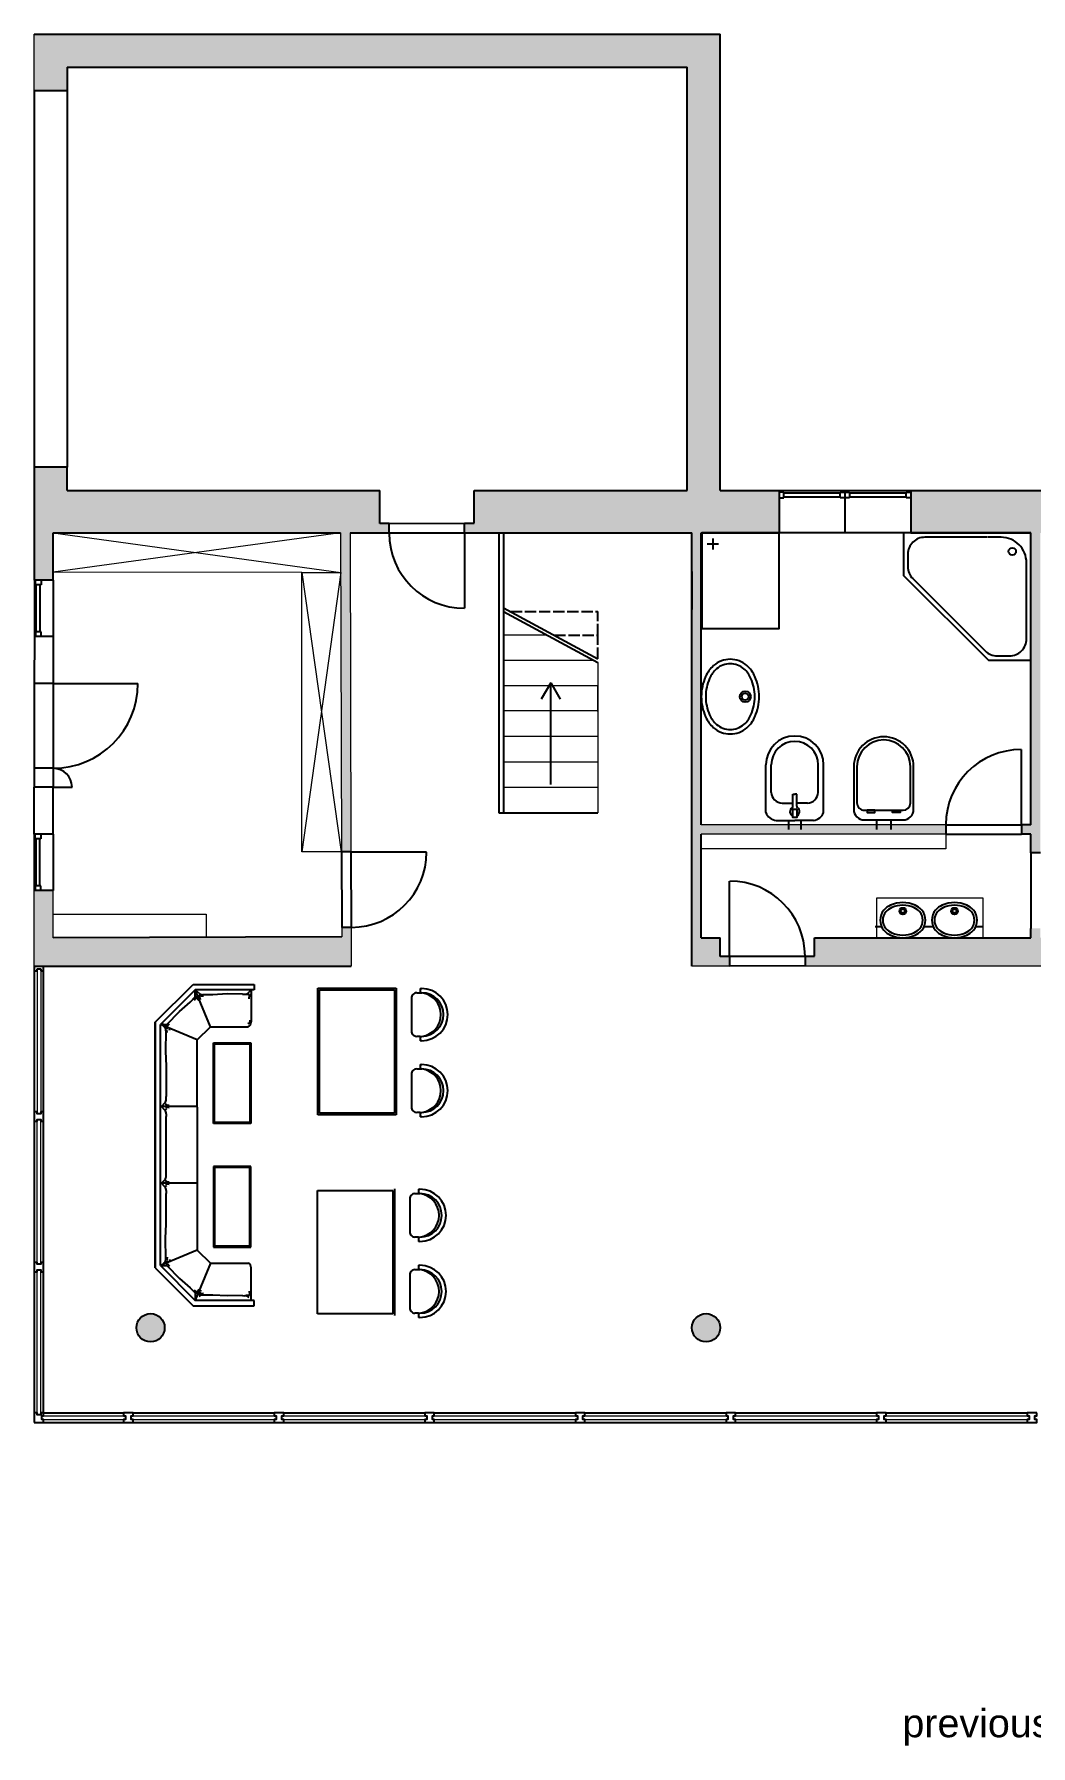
# Model space of a CAD drawing. Header units: millimetres. Extents: x 1227 to 5452, y 1361 to 9588.
# Drawn here: x 1343 to 2402, y 5718 to 7537 of the extents above; entities that cross this region are included whole.
import ezdxf

# ---------------------------------------------------------------- set-up
doc = ezdxf.new("R2010")
doc.units = ezdxf.units.MM
doc.linetypes.add('ACAD_ISO02W100', pattern=[15, 12, -3])
doc.layers.add('0-construction line', color=1, linetype='Continuous', lineweight=0)
doc.layers.add('L2_VISTA', color=2, linetype='Continuous', lineweight=25)
for name, color, linetype in [('furnitures', 3, 'Continuous'), ('glass', 4, 'Continuous'), ('infissi', 8, 'Continuous'), ('linee a vista', 5, 'Continuous'), ('sectioned walls', 7, 'Continuous')]:
    doc.layers.add(name, color=color, linetype=linetype)
doc.styles.get("Standard").update_dxf_attribs({"font": 'arial.ttf'})

# ---------------------------------------------------------------- blocks, each defined once
blk = doc.blocks.new('K10-13')
blk.add_lwpolyline([(0, 0), (1400, 0), (1400, 467), (467, 1400), (0, 1400)], close=True)
for points in [[(481, 47), (1167, 47, 0.414214), (1353, 233), (1353, 370, 0.198912), (1299, 502), (502, 1299, 0.198912), (370, 1353), (233, 1353, 0.414214), (47, 1167), (47, 327, 0.414214), (327, 47)], [(327, 47), (471, 47, 0.414214)]]:
    blk.add_lwpolyline(points, format="xyb")
blk.add_circle((203, 203), 40.4)

msp = doc.modelspace()

# ---------------------------------------------------------------- hatches: boundary and pattern name
at = {"layer": 'sectioned walls'}
h = msp.add_hatch(color=256, dxfattribs=at)
h.dxf.hatch_style = 1
h.paths.add_polyline_path([(2071.818, 7537.058), (1343.091, 7537.058), (1343.091, 7477.058), (1378.091, 7477.058), (1378.091, 7502.058), (2036.818, 7502.058), (2036.818, 7052.102), (1810.337, 7052.102), (1810.337, 7017.381), (1800.337, 7017.381), (1800.368, 7007.102), (1841.82, 7007.102), (2041.818, 7007.102), (2041.823, 6546.988), (2081.829, 6546.989), (2081.797, 6557.266), (2071.829, 6557.267), (2071.83, 6577.03), (2051.823, 6577.03), (2051.823, 6687.03), (2311.594, 6687.025), (2311.625, 6697.025), (2051.823, 6697.03), (2051.823, 7007.102), (2134.359, 7007.101), (2134.359, 7052.101), (2071.818, 7052.102)])
h.paths.add_polyline_path([(1710.109, 7052.102), (1378.091, 7052.102), (1378.091, 7077.102), (1343.257, 7077.101), (1343.257, 6957.095), (1363.305, 6957.095), (1363.354, 7007.102), (1668.626, 7007.102), (1669.66, 6668.28), (1679.593, 6668.31), (1678.626, 7007.102), (1720.14, 7007.102), (1720.109, 7017.136), (1710.109, 7017.136)], flags=17)
h.paths.add_polyline_path([(1679.822, 6588.083), (1669.904, 6588.053), (1669.935, 6578.053), (1363.094, 6577.086), (1363.125, 6627.069), (1343.094, 6627.069), (1343.095, 6546.962), (1679.939, 6546.962)])
h.paths.add_polyline_path([(2461.818, 7052.102), (2461.818, 7052.102), (2274.359, 7052.102), (2274.359, 7007.102), (2401.818, 7007.102), (2401.821, 6697.023), (2391.853, 6697.023), (2391.853, 6687.023), (2401.822, 6687.023), (2401.823, 6667.279), (2411.825, 6667.249), (2411.818, 7007.102), (2461.818, 7007.101)])
h.paths.add_polyline_path([(2959.354, 6577.008), (2621.823, 6577.02), (2621.818, 7007.102), (3290.952, 7007.102), (3290.952, 6969.575), (3310.952, 6969.575), (3310.952, 7052.102), (2561.818, 7052.102), (2561.818, 7007.102), (2611.818, 7007.102), (2611.823, 6577.02), (2411.823, 6577.02), (2411.857, 6587.02), (2401.823, 6587.02), (2401.823, 6577.02), (2172.026, 6577.027), (2172.025, 6557.495), (2162.025, 6557.495), (2162.057, 6546.99), (2959.353, 6547)])
h.paths.add_polyline_path([(3310.952, 6829.575), (3290.952, 6829.575), (3290.952, 6754.522), (3310.952, 6754.522)])
h.paths.add_polyline_path([(3310.952, 6614.522), (3290.952, 6614.522), (3290.952, 6576.995), (3222.163, 6576.998), (3222.163, 6547.003), (3290.952, 6547.004), (3290.952, 6062.104), (3310.952, 6062.104)])
h = msp.add_hatch(color=256, dxfattribs=at)
h.dxf.hatch_style = 1
h.paths.add_polyline_path([(3252.148, 6162.172, 1), (3222.148, 6162.172, 1)])
h.paths.add_polyline_path([(2631.983, 6162.389, 1), (2661.983, 6162.389, 1)])
h.paths.add_polyline_path([(2071.818, 6162.6, 1), (2041.818, 6162.6, 1)])
h.paths.add_polyline_path([(1481.653, 6162.6, 1), (1451.653, 6162.6, 1)])

# ---------------------------------------------------------------- linework, layer by layer
for p, q in [((1343.091, 7537.058), (2071.818, 7537.058)), ((2071.818, 7052.102), (2071.818, 7537.058)), ((1378.091, 7502.058), (2036.818, 7502.058)), ((2036.818, 7052.102), (2036.818, 7502.058)), ((1378.091, 7052.102), (1710.109, 7052.102)), ((1810.337, 7052.102), (2036.818, 7052.102)), ((1363.354, 7007.102), (1668.626, 7007.102)), ((1678.626, 7007.102), (1720.14, 7007.102)), ((1800.368, 7007.102), (1841.82, 7007.102)), ((1836.82, 7007.102), (1836.82, 6709.767)), ((1841.82, 7007.102), (1841.82, 6709.767)), ((1841.82, 7007.102), (2041.825, 7007.102)), ((2041.823, 6546.988), (2041.818, 7007.102)), ((2041.976, 6925.707), (2041.825, 7007.102)), ((2051.823, 7007.102), (2134.359, 7007.101)), ((2051.823, 6697.03), (2051.823, 7007.102)), ((2401.821, 6697.023), (2401.818, 7007.102)), ((1836.82, 6709.767), (1841.82, 6709.767)), ((2401.821, 6697.023), (2391.853, 6697.023)), ((2051.823, 6577.03), (2051.823, 6687.03)), ((2401.822, 6687.023), (2391.853, 6687.023)), ((2401.823, 6667.279), (2401.822, 6687.023)), ((2401.823, 6577.02), (2401.823, 6587.02)), ((1669.935, 6578.053), (1363.094, 6577.086)), ((2051.823, 6577.03), (2071.83, 6577.03)), ((2071.829, 6557.267), (2071.83, 6577.03)), ((2172.025, 6557.495), (2172.026, 6577.027)), ((2172.026, 6577.027), (2401.823, 6577.02)), ((1343.095, 6546.962), (1679.939, 6546.962)), ((2081.797, 6557.266), (2071.829, 6557.267)), ((2162.025, 6557.495), (2172.025, 6557.495))]:
    msp.add_line(p, q)
at = {"layer": '0-construction line', "color": 0, "lineweight": 0}
for p, q in [((1343.091, 7477.058), (1343.091, 7537.058)), ((2311.625, 6697.025), (2051.823, 6697.03)), ((2311.594, 6687.025), (2051.823, 6687.03)), ((1343.095, 6546.962), (1343.094, 6627.069)), ((1363.094, 6577.056), (1363.125, 6627.069)), ((2959.353, 6547), (2041.823, 6546.988))]:
    msp.add_line(p, q, dxfattribs=at)
at = {"layer": 'furnitures', "lineweight": 9}
for p, q in [((1668.626, 7007.102), (1363.313, 6965.357)), ((1363.354, 7007.102), (1668.755, 6965.061)), ((1627.242, 6965.102), (1363.313, 6965.357)), ((1627.242, 6668.28), (1627.242, 6965.102)), ((1627.242, 6965.102), (1669.143, 6668.28)), ((1627.242, 6965.102), (1668.755, 6965.061)), ((1668.755, 6965.061), (1627.242, 6668.28)), ((2311.594, 6687.023), (2311.594, 6671.44)), ((1669.66, 6668.28), (1627.242, 6668.28)), ((2311.594, 6671.44), (2051.823, 6671.44)), ((1363.109, 6602.062), (1525.804, 6602.062)), ((1525.804, 6602.062), (1525.881, 6577.599)), ((2237.795, 6619.135), (2237.793, 6577.025)), ((2351.416, 6619.135), (2237.795, 6619.135)), ((2351.416, 6577.022), (2351.416, 6619.135))]:
    msp.add_line(p, q, dxfattribs=at)
at = {"layer": 'furnitures'}
for p, q in [((2069.964, 6995.327), (2058.19, 6995.327)), ((2064.077, 7001.214), (2064.077, 6989.44)), ((2236.545, 6589.124), (2243.148, 6589.124)), ((2288.63, 6589.124), (2298.036, 6589.124)), ((2343.518, 6589.124), (2350.122, 6589.124))]:
    msp.add_line(p, q, dxfattribs=at)
at = {"layer": 'furnitures', "ltscale": 0.5}
for p, q in [((2120.447, 6709.932), (2120.447, 6760.675)), ((2126.191, 6731.493), (2126.191, 6760.675)), ((2176.008, 6731.493), (2176.008, 6760.675)), ((2181.751, 6709.932), (2181.751, 6760.675)), ((2149.078, 6716.684), (2149.078, 6729.537)), ((2149.078, 6729.537), (2151.099, 6729.537)), ((2153.12, 6729.537), (2151.099, 6729.537)), ((2153.12, 6716.684), (2153.12, 6729.537)), ((2137.68, 6720.154), (2149.078, 6720.154)), ((2164.519, 6720.154), (2153.12, 6720.154)), ((2131.179, 6701.672), (2151.099, 6701.672)), ((2144.522, 6701.672), (2144.522, 6691.897)), ((2171.02, 6701.672), (2151.099, 6701.672)), ((2157.677, 6701.672), (2157.677, 6691.897)), ((2238.022, 6702.148), (2238.022, 6691.897)), ((2253.16, 6702.151), (2253.165, 6691.901))]:
    msp.add_line(p, q, dxfattribs=at)
at = {"layer": 'furnitures', "color": 3}
for p, q in [((1471.618, 6487.18), (1511.853, 6527.415)), ((1514.21, 6521.725), (1477.308, 6484.823)), ((1508.685, 6508.752), (1514.038, 6514.104)), ((1511.853, 6527.415), (1576.884, 6527.415)), ((1512.982, 6510.752), (1514.76, 6512.708)), ((1514.038, 6514.104), (1514.21, 6521.725)), ((1518.071, 6518.035), (1514.21, 6521.725)), ((1576.884, 6521.725), (1514.21, 6521.725)), ((1530.475, 6482.458), (1514.21, 6521.725)), ((1514.76, 6512.708), (1515.472, 6515.195)), ((1516.714, 6511.82), (1516.004, 6514.663)), ((1517.868, 6510.31), (1516.714, 6511.82)), ((1520.197, 6514.96), (1517.934, 6516.216)), ((1519.443, 6512.95), (1517.934, 6515.462)), ((1519.694, 6511.067), (1519.443, 6512.95)), ((1522.837, 6514.834), (1520.197, 6514.96)), ((1532.98, 6516.458), (1522.002, 6516.458)), ((1548.118, 6517.348), (1532.98, 6516.458)), ((1564.48, 6516.967), (1548.118, 6517.348)), ((1564.48, 6516.967), (1566.836, 6517.046)), ((1571.269, 6516.702), (1568.252, 6516.828)), ((1573.549, 6521.804), (1571.379, 6519.14)), ((1571.614, 6512.07), (1571.74, 6515.838)), ((1572.997, 6516.843), (1571.74, 6515.838)), ((1573.586, 6521.725), (1573.586, 6487.585)), ((1576.884, 6527.415), (1576.884, 6521.725)), ((1644.323, 6523.468), (1727.527, 6523.468)), ((1644.323, 6389.021), (1644.323, 6523.468)), ((1645.987, 6521.804), (1725.862, 6521.804)), ((1645.987, 6390.685), (1645.987, 6521.804)), ((1725.862, 6521.804), (1725.862, 6390.685)), ((1727.527, 6523.468), (1727.527, 6389.021)), ((1743.861, 6512.916), (1743.861, 6477.785)), ((1749.408, 6518.463), (1754.747, 6518.463)), ((1753.105, 6523.085), (1753.105, 6518.644)), ((1753.105, 6523.085), (1754.747, 6523.085)), ((1484.128, 6484.823), (1497.351, 6498.676)), ((1497.351, 6498.676), (1508.685, 6508.752)), ((1471.618, 6226.247), (1471.618, 6487.18)), ((1516.364, 6468.646), (1477.308, 6484.823)), ((1477.308, 6228.92), (1477.308, 6484.823)), ((1477.939, 6485.455), (1484.128, 6484.823)), ((1478.161, 6484.823), (1480.954, 6482.547)), ((1482.408, 6482.487), (1481.075, 6483.463)), ((1485.161, 6479.911), (1482.408, 6482.487)), ((1483.049, 6478.004), (1482.539, 6456.058)), ((1483.03, 6483.109), (1484.629, 6483.287)), ((1484.199, 6476.197), (1484.073, 6478.836)), ((1484.629, 6483.287), (1486.673, 6485.509)), ((1487.967, 6479.339), (1486.083, 6479.59)), ((1530.475, 6482.458), (1570.364, 6482.458)), ((1570.168, 6485.742), (1572.023, 6486.664)), ((1572.023, 6486.664), (1572.525, 6489.553)), ((1482.539, 6456.058), (1483.428, 6440.919)), ((1516.364, 6397.107), (1516.364, 6468.646)), ((1533.434, 6465.388), (1573.264, 6465.388)), ((1533.434, 6379.632), (1533.434, 6465.388)), ((1534.572, 6464.25), (1572.126, 6464.25)), ((1534.572, 6380.77), (1534.572, 6464.25)), ((1572.126, 6464.25), (1572.126, 6380.77)), ((1573.264, 6465.388), (1573.264, 6379.632)), ((1753.105, 6472.238), (1749.408, 6472.238)), ((1753.105, 6472.238), (1754.747, 6472.238)), ((1753.105, 6472.079), (1753.105, 6467.616)), ((1754.747, 6467.616), (1753.105, 6467.616)), ((1483.428, 6440.919), (1483.428, 6408.324)), ((1753.105, 6442.276), (1753.105, 6437.835)), ((1753.105, 6442.276), (1754.747, 6442.276)), ((1743.861, 6432.107), (1743.861, 6396.976)), ((1749.408, 6437.654), (1754.747, 6437.654)), ((1481.852, 6401.52), (1478.161, 6397.659)), ((1483.428, 6405.451), (1483.428, 6408.324)), ((1516.364, 6397.659), (1477.308, 6397.659)), ((1481.852, 6393.798), (1478.161, 6397.659)), ((1482.566, 6399.6), (1483.571, 6400.857)), ((1486.334, 6398.845), (1482.566, 6398.72)), ((1486.334, 6396.472), (1482.566, 6396.598)), ((1482.566, 6395.718), (1483.571, 6394.461)), ((1483.428, 6389.866), (1483.428, 6386.993)), ((1483.428, 6323.878), (1483.428, 6386.993)), ((1516.364, 6397.107), (1516.364, 6316.637)), ((1727.527, 6389.021), (1644.323, 6389.021)), ((1725.862, 6390.685), (1645.987, 6390.685)), ((1753.105, 6391.429), (1749.408, 6391.429)), ((1753.105, 6391.429), (1754.747, 6391.429)), ((1753.105, 6391.27), (1753.105, 6386.807)), ((1754.747, 6386.807), (1753.105, 6386.807)), ((1573.264, 6379.632), (1533.434, 6379.632)), ((1572.126, 6380.77), (1534.572, 6380.77)), ((1573.264, 6334.112), (1533.434, 6334.112)), ((1533.434, 6334.112), (1533.434, 6248.356)), ((1572.126, 6332.974), (1534.572, 6332.974)), ((1534.572, 6332.974), (1534.572, 6249.494)), ((1572.126, 6249.494), (1572.126, 6332.974)), ((1573.264, 6248.356), (1573.264, 6334.112)), ((1516.364, 6316.085), (1477.308, 6316.085)), ((1481.852, 6319.946), (1478.161, 6316.085)), ((1481.852, 6312.224), (1478.161, 6316.085)), ((1482.566, 6318.026), (1483.571, 6319.283)), ((1486.334, 6317.272), (1482.566, 6317.146)), ((1486.334, 6314.898), (1482.566, 6315.024)), ((1482.566, 6314.144), (1483.571, 6312.887)), ((1483.428, 6323.878), (1483.428, 6326.751)), ((1516.364, 6316.637), (1516.364, 6245.098)), ((1483.428, 6308.293), (1483.428, 6305.419)), ((1483.428, 6272.825), (1483.428, 6305.419)), ((1644.138, 6308.513), (1724.013, 6308.513)), ((1644.138, 6177.395), (1644.138, 6308.513)), ((1724.013, 6308.513), (1724.013, 6177.395)), ((1725.678, 6310.177), (1725.678, 6175.731)), ((1742.012, 6299.626), (1742.012, 6264.495)), ((1747.559, 6305.173), (1752.898, 6305.173)), ((1751.257, 6309.795), (1751.257, 6305.354)), ((1751.257, 6309.795), (1752.898, 6309.795)), ((1482.539, 6257.686), (1483.428, 6272.825)), ((1483.049, 6235.74), (1482.539, 6257.686)), ((1751.257, 6258.948), (1747.559, 6258.948)), ((1751.257, 6258.948), (1752.898, 6258.948)), ((1751.257, 6258.789), (1751.257, 6254.326)), ((1516.364, 6245.098), (1477.308, 6228.92)), ((1533.434, 6248.356), (1573.264, 6248.356)), ((1534.572, 6249.494), (1572.126, 6249.494)), ((1752.898, 6254.326), (1751.257, 6254.326)), ((1471.618, 6226.247), (1511.853, 6186.013)), ((1477.308, 6228.604), (1514.21, 6191.703)), ((1477.939, 6228.289), (1484.128, 6228.921)), ((1478.161, 6228.92), (1480.954, 6231.197)), ((1482.408, 6231.257), (1481.075, 6230.28)), ((1485.161, 6233.832), (1482.408, 6231.257)), ((1483.03, 6230.635), (1484.629, 6230.457)), ((1484.199, 6237.547), (1484.073, 6234.908)), ((1484.128, 6228.921), (1497.351, 6215.068)), ((1484.629, 6230.457), (1486.673, 6228.235)), ((1487.967, 6234.405), (1486.083, 6234.153)), ((1530.475, 6231.286), (1514.21, 6192.019)), ((1530.475, 6231.286), (1570.364, 6231.286)), ((1573.586, 6192.019), (1573.586, 6226.159)), ((1747.559, 6224.364), (1752.898, 6224.364)), ((1751.257, 6228.986), (1751.257, 6224.545)), ((1751.257, 6228.986), (1752.898, 6228.986)), ((1497.351, 6215.068), (1508.685, 6204.992)), ((1508.685, 6204.992), (1514.038, 6199.64)), ((1512.982, 6202.992), (1514.76, 6201.036)), ((1516.714, 6201.924), (1516.004, 6199.081)), ((1517.868, 6203.434), (1516.714, 6201.924)), ((1519.694, 6202.677), (1519.443, 6200.794)), ((1571.614, 6201.673), (1571.74, 6197.906)), ((1742.012, 6218.817), (1742.012, 6183.686)), ((1514.038, 6199.64), (1514.21, 6192.019)), ((1576.884, 6191.703), (1514.21, 6191.703)), ((1514.76, 6201.036), (1515.472, 6198.548)), ((1519.443, 6200.794), (1517.934, 6198.282)), ((1520.197, 6198.784), (1517.934, 6197.528)), ((1522.837, 6198.91), (1520.197, 6198.784)), ((1532.98, 6197.286), (1522.002, 6197.286)), ((1548.118, 6196.396), (1532.98, 6197.286)), ((1564.48, 6196.776), (1548.118, 6196.396)), ((1564.48, 6196.776), (1566.836, 6196.698)), ((1571.269, 6197.041), (1568.252, 6196.916)), ((1572.997, 6196.901), (1571.74, 6197.906)), ((1576.884, 6186.013), (1576.884, 6191.703)), ((1724.013, 6177.395), (1644.138, 6177.395)), ((1751.257, 6178.139), (1747.559, 6178.139)), ((1751.257, 6178.139), (1752.898, 6178.139)), ((1751.257, 6177.98), (1751.257, 6173.517)), ((1752.898, 6173.517), (1751.257, 6173.517))]:
    msp.add_line(p, q, dxfattribs=at)
at = {"layer": 'furnitures', "color": 3, "linetype": 'Continuous'}
for p, q in [((1471.618, 6487.18), (1511.853, 6527.415)), ((1471.618, 6487.18), (1471.618, 6226.247)), ((1471.618, 6226.247), (1511.853, 6186.013)), ((1511.853, 6186.013), (1576.884, 6186.013))]:
    msp.add_line(p, q, dxfattribs=at)
at = {"layer": 'furnitures'}
msp.add_lwpolyline([(2052.303, 6905.666), (2134.369, 6905.666), (2134.369, 7007.101), (2052.303, 7007.101)], close=True, dxfattribs=at)
at = {"layer": 'furnitures', "ltscale": 0.5}
for points in [[(2266.169, 6702.148, 0.41421356), (2277.364, 6713.342), (2277.364, 6758.77, 1), (2213.823, 6758.77), (2213.823, 6713.544, 0.42006988), (2225.037, 6702.148)], [(2266.169, 6712.483, 0.41421356), (2273.996, 6720.31), (2273.996, 6758.77, 1), (2217.19, 6758.77), (2217.19, 6720.479, 0.42122012), (2225.034, 6712.483)]]:
    msp.add_lwpolyline(points, format="xyb", close=True, dxfattribs=at)
for points in [[(2153.12, 6713.568), (2153.12, 6704.926), (2149.078, 6704.926), (2149.078, 6713.568)], [(2228.138, 6712.483), (2228.138, 6710.129), (2236.136, 6710.129), (2236.136, 6712.483)], [(2263.068, 6712.483), (2263.068, 6710.129), (2255.071, 6710.129), (2255.071, 6712.483)]]:
    msp.add_lwpolyline(points, close=True, dxfattribs=at)
at = {"layer": 'furnitures', "color": 3, "flags": 128}
for points in [[(1516.364, 6468.646), (1530.475, 6482.458)], [(1516.364, 6245.098), (1530.475, 6231.286)]]:
    msp.add_lwpolyline(points, dxfattribs=at)
at = {"layer": 'furnitures'}
for centre, radius in [((2098.498, 6833.201), 5.834), ((2098.498, 6833.201), 3.578), ((2265.889, 6605.417), 3.549), ((2265.889, 6605.417), 2.177), ((2320.777, 6605.417), 3.549), ((2320.777, 6605.417), 2.177)]:
    msp.add_circle(centre, radius, dxfattribs=at)
for centre, radius, start, end in [((2087.06, 6840.963), 33.606, 131.19561, 156.274766), ((2087.06, 6840.963), 28.939, 131.19561, 156.274766), ((2082.551, 6846.114), 26.761, 90, 131.19561), ((2082.551, 6846.114), 22.093, 90, 131.19561), ((2082.551, 6846.114), 26.761, 48.80439, 90), ((2082.551, 6846.114), 22.093, 48.80439, 90), ((2078.042, 6840.963), 28.939, 23.725234, 48.80439), ((2078.042, 6840.963), 33.606, 23.725234, 48.80439), ((2104.722, 6833.201), 52.899, 156.274766, 180), ((2104.722, 6833.201), 48.231, 156.274766, 180), ((2060.38, 6833.201), 48.231, 0, 23.725234), ((2060.38, 6833.201), 52.899, 0, 23.725234), ((2104.722, 6833.201), 52.899, 180, 203.725234), ((2104.722, 6833.201), 48.231, 180, 203.725234), ((2060.38, 6833.201), 48.231, 336.274766, 0), ((2060.38, 6833.201), 52.899, 336.274766, 0), ((2087.06, 6825.438), 33.606, 203.725234, 228.80439), ((2087.06, 6825.438), 28.939, 203.725234, 228.80439), ((2082.551, 6820.287), 22.093, 228.80439, 270), ((2082.551, 6820.287), 22.093, 270, 311.19561), ((2078.042, 6825.438), 28.939, 311.19561, 336.274766), ((2078.042, 6825.438), 33.606, 311.19561, 336.274766), ((2082.551, 6820.287), 26.761, 228.80439, 270), ((2082.551, 6820.287), 26.761, 270, 311.19561), ((2258.033, 6595.716), 16.279, 138.80439, 180), ((2258.033, 6595.716), 13.44, 138.80439, 180), ((2261.167, 6592.973), 20.444, 113.725234, 138.80439), ((2261.167, 6592.973), 17.604, 113.725234, 138.80439), ((2265.889, 6582.228), 32.18, 90, 113.725234), ((2265.889, 6582.228), 29.341, 90, 113.725234), ((2265.889, 6582.228), 32.18, 66.274766, 90), ((2265.889, 6582.228), 29.341, 66.274766, 90), ((2270.611, 6592.973), 17.604, 41.19561, 66.274766), ((2270.611, 6592.973), 20.444, 41.19561, 66.274766), ((2273.745, 6595.716), 13.44, 0, 41.19561), ((2273.745, 6595.716), 16.279, 0, 41.19561), ((2312.922, 6595.716), 16.279, 138.80439, 180), ((2312.922, 6595.716), 13.44, 138.80439, 180), ((2316.055, 6592.973), 20.444, 113.725234, 138.80439), ((2316.055, 6592.973), 17.604, 113.725234, 138.80439), ((2320.777, 6582.228), 32.18, 90, 113.725234), ((2320.777, 6582.228), 29.341, 90, 113.725234), ((2320.777, 6582.228), 32.18, 66.274766, 90), ((2320.777, 6582.228), 29.341, 66.274766, 90), ((2325.499, 6592.973), 17.604, 41.19561, 66.274766), ((2325.499, 6592.973), 20.444, 41.19561, 66.274766), ((2328.633, 6595.716), 13.44, 0, 41.19561), ((2328.633, 6595.716), 16.279, 0, 41.19561), ((2258.033, 6595.716), 16.279, 180, 221.19561), ((2258.033, 6595.716), 13.44, 180, 221.19561), ((2261.167, 6598.458), 20.444, 221.19561, 246.274766), ((2261.167, 6598.458), 17.604, 221.19561, 246.274766), ((2270.611, 6598.458), 17.604, 293.725234, 318.80439), ((2270.611, 6598.458), 20.444, 293.725234, 318.80439), ((2273.745, 6595.716), 13.44, 318.80439, 0), ((2273.745, 6595.716), 16.279, 318.80439, 0), ((2312.922, 6595.716), 16.279, 180, 221.19561), ((2312.922, 6595.716), 13.44, 180, 221.19561), ((2316.055, 6598.458), 20.444, 221.19561, 246.274766), ((2316.055, 6598.458), 17.604, 221.19561, 246.274766), ((2325.499, 6598.458), 17.604, 293.725234, 318.80439), ((2325.499, 6598.458), 20.444, 293.725234, 318.80439), ((2328.633, 6595.716), 13.44, 318.80439, 0), ((2328.633, 6595.716), 16.279, 318.80439, 0), ((2265.889, 6609.203), 32.18, 246.274766, 270), ((2265.889, 6609.203), 29.341, 246.274766, 270), ((2265.889, 6609.203), 29.341, 270, 293.725234), ((2265.889, 6609.203), 32.18, 270, 293.725234), ((2320.777, 6609.203), 32.18, 246.274766, 270), ((2320.777, 6609.203), 29.341, 246.274766, 270), ((2320.777, 6609.203), 29.341, 270, 293.725234), ((2320.777, 6609.203), 32.18, 270, 293.725234)]:
    msp.add_arc(centre, radius, start, end, dxfattribs=at)
at = {"layer": 'furnitures', "ltscale": 0.5}
for centre, radius, start, end in [((2151.099, 6760.675), 30.652, 0, 180), ((2151.099, 6760.675), 24.909, 0, 180), ((2137.998, 6731.967), 11.817, 182.296021, 268.455372), ((2164.2, 6731.967), 11.817, 271.544628, 357.703979), ((2151.099, 6711.022), 5.096, 122.978409, 246.639028), ((2147.425, 6716.684), 1.653, 302.978409, 0), ((2154.773, 6716.684), 1.653, 180, 237.021591), ((2151.099, 6711.022), 5.096, 293.360972, 57.021591), ((2132.429, 6714.397), 12.786, 200.437288, 264.389803), ((2169.77, 6714.397), 12.786, 275.610197, 339.562712)]:
    msp.add_arc(centre, radius, start, end, dxfattribs=at)
at = {"layer": 'furnitures', "color": 3}
for centre, start, end in [((1522.002, 6522.148), 226.294225, 270), ((1566.968, 6522.735), 268.669005, 320.823874), ((1477.36, 6478.136), 358.669005, 50.823874), ((1567.896, 6487.585), 295.704382, 0), ((1477.738, 6405.451), 316.294225, 0), ((1477.738, 6389.866), 0, 43.705775), ((1477.738, 6323.878), 316.294225, 0), ((1477.738, 6308.293), 0, 43.705775), ((1477.36, 6235.608), 309.176126, 1.330995), ((1567.896, 6226.159), 0, 64.295618), ((1522.002, 6191.596), 90, 133.705775), ((1566.968, 6191.009), 39.176126, 91.330995)]:
    msp.add_arc(centre, 5.69, start, end, dxfattribs=at)
for centre, major_axis, start_param, end_param in [((1749.408, 6512.916), (3.922, 3.922), 0.78539816, 2.35619449), ((1754.747, 6495.351), (27.735, 0), 4.71238898, 7.85398163), ((1754.747, 6495.351), (23.112, 0), 4.71238898, 7.85398163), ((1751.785, 6495.351), (16.477, 16.477), 4.05447744, 6.94109685), ((1749.408, 6477.785), (-3.922, 3.922), 0.78539816, 2.35619449), ((1754.747, 6414.542), (27.735, 0), 4.71238898, 7.85398163), ((1749.408, 6432.107), (3.922, 3.922), 0.78539816, 2.35619449), ((1754.747, 6414.542), (23.112, 0), 4.71238898, 7.85398163), ((1751.785, 6414.542), (16.477, 16.477), 4.05447744, 6.94109685), ((1749.408, 6396.976), (-3.922, 3.922), 0.78539816, 2.35619449), ((1747.559, 6299.626), (3.922, 3.922), 0.78539816, 2.35619449), ((1752.898, 6282.061), (27.735, 0), 4.71238898, 7.85398163), ((1752.898, 6282.061), (23.112, 0), 4.71238898, 7.85398163), ((1749.936, 6282.061), (16.477, 16.477), 4.05447744, 6.94109685), ((1747.559, 6264.495), (-3.922, 3.922), 0.78539816, 2.35619449), ((1747.559, 6218.817), (3.922, 3.922), 0.78539816, 2.35619449), ((1752.898, 6201.252), (27.735, 0), 4.71238898, 7.85398163), ((1752.898, 6201.252), (23.112, 0), 4.71238898, 7.85398163), ((1749.936, 6201.252), (16.477, 16.477), 4.05447744, 6.94109685), ((1747.559, 6183.686), (-3.922, 3.922), 0.78539816, 2.35619449)]:
    msp.add_ellipse(centre, major_axis=major_axis, ratio=1, start_param=start_param, end_param=end_param, dxfattribs=at)
at = {"layer": 'glass'}
for p, q in [((2139.359, 7049.601), (2199.359, 7049.601)), ((2139.359, 7045.601), (2199.359, 7045.601)), ((2209.359, 7049.601), (2269.359, 7049.601)), ((2209.359, 7045.601), (2269.359, 7045.601)), ((1345.281, 6902.095), (1345.281, 6952.095)), ((1349.281, 6902.095), (1349.281, 6952.095)), ((1345.118, 6632.069), (1345.118, 6682.069)), ((1349.118, 6632.069), (1349.118, 6682.069))]:
    msp.add_line(p, q, dxfattribs=at)
at = {"layer": 'glass', "color": 0, "linetype": 'Continuous', "lineweight": 0}
for p, q in [((1668.626, 7007.102), (1669.66, 6668.28)), ((1678.626, 7007.102), (1679.593, 6668.31)), ((1669.904, 6588.053), (1669.935, 6578.053)), ((1679.822, 6588.083), (1679.939, 6546.962))]:
    msp.add_line(p, q, dxfattribs=at)
at = {"layer": 'glass', "color": 8}
for p, q in [((1343.095, 6541.962), (1343.095, 6392.071)), ((1353.095, 6392.071), (1353.095, 6541.962)), ((1343.095, 6382.071), (1343.095, 6232.071)), ((1353.095, 6232.071), (1353.095, 6382.071)), ((1343.095, 6222.071), (1343.095, 6072.071)), ((1353.095, 6072.071), (1353.095, 6222.071)), ((1353.095, 6072.071), (1438.095, 6072.071)), ((1353.095, 6062.071), (1438.095, 6062.071)), ((1448.095, 6072.071), (1598.095, 6072.071)), ((1448.095, 6062.071), (1598.095, 6062.071)), ((1608.095, 6072.071), (1758.095, 6072.071)), ((1608.095, 6062.071), (1758.095, 6062.071)), ((1768.095, 6072.071), (1918.095, 6072.071)), ((1768.095, 6062.071), (1918.095, 6062.071)), ((1928.095, 6072.071), (2078.095, 6072.071)), ((1928.095, 6062.071), (2078.095, 6062.071)), ((2088.095, 6072.071), (2238.095, 6072.071)), ((2088.095, 6062.071), (2238.095, 6062.071)), ((2248.095, 6072.071), (2398.095, 6072.071)), ((2248.095, 6062.071), (2398.095, 6062.071))]:
    msp.add_line(p, q, dxfattribs=at)
at = {"layer": 'glass', "color": 4, "linetype": 'Continuous', "lineweight": 0}
for p, q in [((1346.095, 6541.962), (1346.095, 6391.962)), ((1350.095, 6541.962), (1350.095, 6391.962)), ((1346.095, 6232.071), (1346.095, 6382.071)), ((1350.095, 6232.071), (1350.095, 6382.071)), ((1346.095, 6072.071), (1346.095, 6222.071)), ((1350.095, 6072.071), (1350.095, 6222.071)), ((1353.095, 6069.071), (1438.095, 6069.071)), ((1353.095, 6065.071), (1438.095, 6065.071)), ((1448.095, 6069.071), (1598.095, 6069.071)), ((1448.095, 6065.071), (1598.095, 6065.071)), ((1608.095, 6069.071), (1758.095, 6069.071)), ((1608.095, 6065.071), (1758.095, 6065.071)), ((1768.095, 6069.071), (1918.095, 6069.071)), ((1768.095, 6065.071), (1918.095, 6065.071)), ((1928.095, 6069.071), (2078.095, 6069.071)), ((1928.095, 6065.071), (2078.095, 6065.071)), ((2088.095, 6069.071), (2238.095, 6069.071)), ((2088.095, 6065.071), (2238.095, 6065.071)), ((2248.095, 6069.071), (2398.095, 6069.071)), ((2248.095, 6065.071), (2398.095, 6065.071))]:
    msp.add_line(p, q, dxfattribs=at)
at = {"layer": 'infissi'}
for p, q in [((1343.091, 7477.058), (1343.092, 7077.101)), ((1378.091, 7477.058), (1378.092, 7077.102)), ((2134.359, 7052.101), (2274.359, 7052.102)), ((2204.359, 7052.102), (2204.359, 7007.101)), ((1720.109, 7017.136), (1800.337, 7017.381)), ((1720.141, 7006.873), (1720.109, 7017.136)), ((1720.14, 7007.102), (1800.368, 7007.102)), ((1800.368, 7007.102), (1800.337, 7017.381)), ((1800.368, 7007.102), (1800.368, 6927.102)), ((2274.359, 7007.102), (2134.359, 7007.101)), ((1343.257, 6957.095), (1343.257, 6897.095)), ((1363.305, 6957.095), (1363.306, 6897.095)), ((1363.224, 6847.082), (1343.093, 6847.082)), ((1343.093, 6847.082), (1343.094, 6737.082)), ((1363.224, 6847.082), (1453.224, 6847.082)), ((1363.224, 6847.082), (1363.225, 6737.082)), ((2391.853, 6697.058), (2391.853, 6777.058)), ((1363.224, 6757.082), (1343.094, 6757.082)), ((1363.224, 6737.082), (1343.094, 6737.082)), ((1363.224, 6737.082), (1383.224, 6737.082)), ((2311.625, 6697.287), (2311.594, 6687.023)), ((2311.625, 6697.025), (2391.625, 6697.058)), ((2391.853, 6697.023), (2391.853, 6687.023)), ((1343.094, 6687.069), (1343.094, 6627.069)), ((1363.143, 6687.069), (1363.143, 6627.069)), ((2311.594, 6687.023), (2391.853, 6687.023)), ((1679.939, 6668.311), (1669.66, 6668.28)), ((1669.66, 6668.28), (1669.904, 6588.053)), ((1679.593, 6668.31), (1679.822, 6588.083)), ((1679.939, 6668.311), (1759.939, 6668.311)), ((2412.086, 6667.248), (2401.823, 6667.279)), ((2401.823, 6667.279), (2401.823, 6587.02)), ((2081.797, 6557.266), (2081.797, 6637.266)), ((1680.168, 6588.084), (1669.904, 6588.053)), ((2081.797, 6557.266), (2081.829, 6546.987)), ((2162.026, 6557.266), (2081.797, 6557.266)), ((2162.056, 6547.232), (2081.829, 6546.987)), ((2162.025, 6557.495), (2162.056, 6547.232))]:
    msp.add_line(p, q, dxfattribs=at)
at = {"layer": 'infissi', "color": 3}
for p, q in [((2139.359, 7050.601), (2134.359, 7050.601)), ((2134.359, 7044.601), (2139.359, 7044.601)), ((2139.359, 7044.601), (2139.359, 7050.601)), ((2199.359, 7044.601), (2199.359, 7050.601)), ((2199.359, 7050.601), (2204.359, 7050.601)), ((2204.359, 7044.601), (2199.359, 7044.601)), ((2204.359, 7050.601), (2209.359, 7050.601)), ((2204.359, 7050.601), (2204.359, 7044.601)), ((2209.359, 7044.601), (2204.359, 7044.601)), ((2209.359, 7050.601), (2209.359, 7044.601)), ((2269.359, 7044.601), (2269.359, 7050.601)), ((2269.359, 7050.601), (2274.359, 7050.601)), ((2274.359, 7044.601), (2269.359, 7044.601)), ((1344.281, 6952.095), (1344.281, 6957.095)), ((1350.281, 6952.095), (1344.281, 6952.095)), ((1350.281, 6957.095), (1350.281, 6952.095)), ((1350.281, 6902.095), (1344.281, 6902.095)), ((1344.281, 6902.095), (1344.281, 6897.095)), ((1350.281, 6897.095), (1350.281, 6902.095)), ((1344.118, 6682.069), (1344.118, 6687.069)), ((1350.118, 6682.069), (1344.118, 6682.069)), ((1350.118, 6687.069), (1350.118, 6682.069)), ((1350.118, 6632.069), (1344.118, 6632.069)), ((1344.118, 6632.069), (1344.118, 6627.069)), ((1350.118, 6627.069), (1350.118, 6632.069))]:
    msp.add_line(p, q, dxfattribs=at)
at = {"layer": 'infissi'}
for centre, radius, start, end in [((1800.14, 7007.101), 80, 180.163469, 270), ((1363.224, 6847.082), 90, 270, 0), ((2391.625, 6697.058), 80, 90, 179.836531), ((1363.224, 6737.082), 20, 0, 90), ((1679.94, 6668.083), 80, 270.163469, 0), ((2082.026, 6557.267), 80, 0.163469, 90)]:
    msp.add_arc(centre, radius, start, end, dxfattribs=at)
at = {"layer": 'L2_VISTA'}
for p, q in [((1891.82, 6847.994), (1881.82, 6830.674)), ((1891.82, 6739.767), (1891.82, 6847.994)), ((1891.82, 6847.994), (1901.82, 6830.674))]:
    msp.add_line(p, q, dxfattribs=at)
at = {"layer": 'linee a vista', "color": 3}
for p, q in [((1841.82, 6927.707), (1941.973, 6873.428)), ((1841.82, 6923.707), (1941.973, 6869.428))]:
    msp.add_line(p, q, dxfattribs=at)
at = {"layer": 'linee a vista', "linetype": 'ACAD_ISO02W100'}
for p, q in [((1849.394, 6923.602), (1941.923, 6923.522)), ((1941.948, 6898.475), (1941.923, 6923.522)), ((1895.604, 6898.558), (1941.948, 6898.475)), ((1941.973, 6873.428), (1941.948, 6898.475))]:
    msp.add_line(p, q, dxfattribs=at)
at = {"layer": 'linee a vista', "lineweight": 0}
for p, q in [((1888.224, 6898.558), (1841.879, 6898.558)), ((1938.044, 6871.558), (1841.879, 6871.558)), ((1941.973, 6869.428), (1941.998, 6844.382)), ((1942.133, 6844.558), (1841.879, 6844.558)), ((1941.998, 6844.382), (1941.998, 6790.818)), ((1942.183, 6817.994), (1841.929, 6817.994)), ((1942.183, 6790.994), (1841.929, 6790.994)), ((1941.998, 6790.818), (1941.998, 6736.725)), ((1942.074, 6763.725), (1841.82, 6763.725)), ((1942.074, 6736.725), (1841.82, 6736.725)), ((1941.998, 6736.725), (1941.82, 6709.767))]:
    msp.add_line(p, q, dxfattribs=at)
at = {"layer": 'linee a vista', "color": 5, "lineweight": 0}
for p, q in [((1941.998, 6817.382), (1941.998, 6844.382)), ((1942.048, 6763.818), (1942.048, 6790.818))]:
    msp.add_line(p, q, dxfattribs=at)
at = {"layer": 'linee a vista'}
msp.add_line((1841.82, 6709.767), (1941.82, 6709.767), dxfattribs=at)
at = {"layer": 'sectioned walls'}
for p, q in [((1378.091, 7502.058), (1378.091, 7477.058)), ((1378.091, 7477.058), (1343.091, 7477.058)), ((1378.091, 7077.102), (1343.092, 7077.101)), ((1343.257, 6957.095), (1343.257, 7077.101)), ((1378.091, 7052.102), (1378.091, 7077.102)), ((1710.109, 7017.136), (1710.109, 7052.102)), ((1810.337, 7017.381), (1810.337, 7052.102)), ((2071.818, 7052.102), (2134.359, 7052.101)), ((2134.359, 7052.101), (2134.359, 7007.101)), ((2274.359, 7052.102), (2461.818, 7052.102)), ((2274.359, 7052.102), (2274.359, 7007.102)), ((1363.305, 6957.095), (1363.354, 7007.102)), ((1720.109, 7017.136), (1710.109, 7017.136)), ((1800.337, 7017.381), (1810.337, 7017.381)), ((2274.359, 7007.102), (2401.818, 7007.102)), ((1363.305, 6957.095), (1343.257, 6957.095)), ((1343.257, 6897.095), (1343.093, 6847.082)), ((1363.306, 6897.095), (1343.257, 6897.095)), ((1363.306, 6897.095), (1363.224, 6847.082)), ((1343.094, 6687.069), (1343.094, 6737.082)), ((1363.143, 6687.069), (1363.225, 6737.082)), ((1363.143, 6687.069), (1343.094, 6687.069)), ((1363.143, 6627.069), (1343.094, 6627.069)), ((1343.095, 6546.962), (1343.095, 6541.962)), ((1353.095, 6541.962), (1353.095, 6546.962)), ((1343.095, 6541.962), (1346.095, 6541.962)), ((1346.095, 6541.962), (1346.095, 6543.962)), ((1346.095, 6543.962), (1350.095, 6543.962)), ((1350.095, 6543.962), (1350.095, 6541.962)), ((1350.095, 6541.962), (1353.095, 6541.962))]:
    msp.add_line(p, q, dxfattribs=at)
for points in [[(1343.095, 6392.071), (1343.095, 6382.071), (1346.095, 6382.071), (1346.095, 6384.071), (1350.095, 6384.071), (1350.095, 6382.071), (1353.095, 6382.071), (1353.095, 6392.071), (1350.095, 6392.071), (1350.095, 6390.071), (1346.095, 6390.071), (1346.095, 6392.071)], [(1343.095, 6232.071), (1343.095, 6222.071), (1346.095, 6222.071), (1346.095, 6224.071), (1350.095, 6224.071), (1350.095, 6222.071), (1353.095, 6222.071), (1353.095, 6232.071), (1350.095, 6232.071), (1350.095, 6230.071), (1346.095, 6230.071), (1346.095, 6232.071)], [(1343.095, 6062.071), (1353.095, 6062.071), (1353.095, 6065.071), (1351.095, 6065.071), (1351.095, 6069.071), (1353.095, 6069.071), (1353.095, 6072.071), (1350.095, 6072.071), (1350.095, 6070.071), (1346.095, 6070.071), (1346.095, 6072.071), (1343.095, 6072.071)], [(1448.095, 6072.071), (1438.095, 6072.071), (1438.095, 6069.071), (1440.095, 6069.071), (1440.095, 6065.071), (1438.095, 6065.071), (1438.095, 6062.071), (1448.095, 6062.071), (1448.095, 6065.071), (1446.095, 6065.071), (1446.095, 6069.071), (1448.095, 6069.071)], [(1608.095, 6072.071), (1598.095, 6072.071), (1598.095, 6069.071), (1600.095, 6069.071), (1600.095, 6065.071), (1598.095, 6065.071), (1598.095, 6062.071), (1608.095, 6062.071), (1608.095, 6065.071), (1606.095, 6065.071), (1606.095, 6069.071), (1608.095, 6069.071)], [(1768.095, 6072.071), (1758.095, 6072.071), (1758.095, 6069.071), (1760.095, 6069.071), (1760.095, 6065.071), (1758.095, 6065.071), (1758.095, 6062.071), (1768.095, 6062.071), (1768.095, 6065.071), (1766.095, 6065.071), (1766.095, 6069.071), (1768.095, 6069.071)], [(1928.095, 6072.071), (1918.095, 6072.071), (1918.095, 6069.071), (1920.095, 6069.071), (1920.095, 6065.071), (1918.095, 6065.071), (1918.095, 6062.071), (1928.095, 6062.071), (1928.095, 6065.071), (1926.095, 6065.071), (1926.095, 6069.071), (1928.095, 6069.071)], [(2088.095, 6072.071), (2078.095, 6072.071), (2078.095, 6069.071), (2080.095, 6069.071), (2080.095, 6065.071), (2078.095, 6065.071), (2078.095, 6062.071), (2088.095, 6062.071), (2088.095, 6065.071), (2086.095, 6065.071), (2086.095, 6069.071), (2088.095, 6069.071)], [(2248.095, 6072.071), (2238.095, 6072.071), (2238.095, 6069.071), (2240.095, 6069.071), (2240.095, 6065.071), (2238.095, 6065.071), (2238.095, 6062.071), (2248.095, 6062.071), (2248.095, 6065.071), (2246.095, 6065.071), (2246.095, 6069.071), (2248.095, 6069.071)], [(2408.095, 6072.071), (2398.095, 6072.071), (2398.095, 6069.071), (2400.095, 6069.071), (2400.095, 6065.071), (2398.095, 6065.071), (2398.095, 6062.071), (2408.095, 6062.071), (2408.095, 6065.071), (2406.095, 6065.071), (2406.095, 6069.071), (2408.095, 6069.071)]]:
    msp.add_lwpolyline(points, close=True, dxfattribs=at)
for centre in [(1466.653, 6162.6), (2056.818, 6162.6)]:
    msp.add_circle(centre, 15, dxfattribs=at)

# ---------------------------------------------------------------- block references
at = {"layer": 'furnitures', "xscale": 0.09651435001128335, "yscale": 0.09651435001128335, "zscale": 0.09651435001128335, "rotation": 180}
msp.add_blockref('K10-13', (2401.818, 7007.102), dxfattribs=at)

# ---------------------------------------------------------------- texts
at = {"layer": 'linee a vista', "color": 3, "linetype": 'ACAD_ISO02W100', "lineweight": 0, "insert": (2265.453, 5757.51), "char_height": 30, "attachment_point": 1}
msp.add_mtext_dynamic_manual_height_columns('previous design ,ground  floor', width=567.98381, gutter_width=12.5, heights=[0], dxfattribs=at)

doc.saveas('drawing.dxf')
